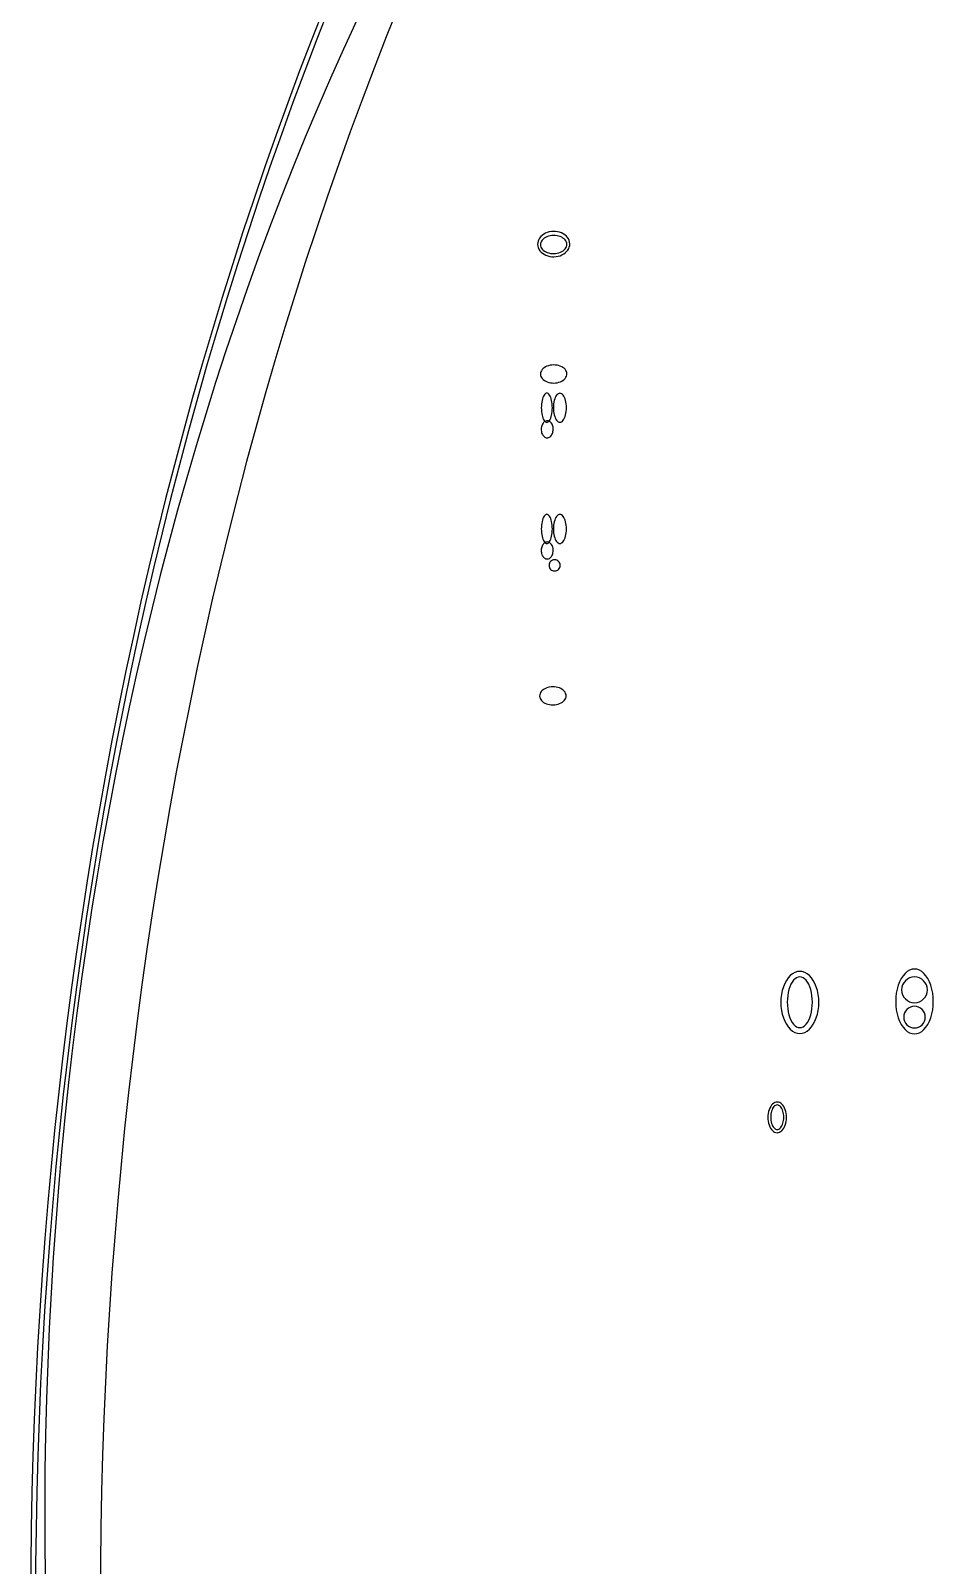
# Model space of a CAD drawing. Extents: x -1 to 217, y -22 to 302.
# Drawn here: x -1.3 to 45.3, y 141.5 to 220.8 of the extents above; entities that cross this region are included whole.
import ezdxf

# ---------------------------------------------------------------- set-up
doc = ezdxf.new("R2010")
doc.units = 0

msp = doc.modelspace()

# ---------------------------------------------------------------- linework, layer by layer
at = {"layer": 'CIRCLES'}
for p, q in [((25.477, 193.223), (25.472, 193.167)), ((25.472, 193.167), (25.477, 193.111)), ((25.494, 193.277), (25.477, 193.223)), ((25.477, 193.111), (25.494, 193.057)), ((25.52, 193.327), (25.494, 193.277)), ((25.494, 193.057), (25.52, 193.007)), ((25.556, 193.371), (25.52, 193.327)), ((25.52, 193.007), (25.556, 192.963)), ((25.6, 193.406), (25.556, 193.371)), ((25.556, 192.963), (25.6, 192.928)), ((25.65, 193.433), (25.6, 193.406)), ((25.6, 192.928), (25.65, 192.901)), ((25.704, 193.449), (25.65, 193.433)), ((25.65, 192.901), (25.704, 192.885)), ((25.76, 193.455), (25.704, 193.449)), ((25.704, 192.885), (25.76, 192.879)), ((25.816, 193.449), (25.76, 193.455)), ((25.76, 192.879), (25.816, 192.885)), ((25.87, 193.433), (25.816, 193.449)), ((25.816, 192.885), (25.87, 192.901)), ((25.92, 193.406), (25.87, 193.433)), ((25.87, 192.901), (25.92, 192.928)), ((25.963, 193.371), (25.92, 193.406)), ((25.92, 192.928), (25.963, 192.963)), ((25.999, 193.327), (25.963, 193.371)), ((25.963, 192.963), (25.999, 193.007)), ((26.026, 193.277), (25.999, 193.327)), ((25.999, 193.007), (26.026, 193.057)), ((26.042, 193.223), (26.026, 193.277)), ((26.026, 193.057), (26.042, 193.111)), ((26.048, 193.167), (26.042, 193.223)), ((26.042, 193.111), (26.048, 193.167)), ((43.712, 171.36), (43.699, 171.23)), ((43.749, 171.485), (43.712, 171.36)), ((43.811, 171.6), (43.749, 171.485)), ((43.894, 171.701), (43.811, 171.6)), ((43.995, 171.784), (43.894, 171.701)), ((44.11, 171.845), (43.995, 171.784)), ((44.235, 171.883), (44.11, 171.845)), ((44.365, 171.896), (44.235, 171.883)), ((44.495, 171.883), (44.365, 171.896)), ((44.62, 171.845), (44.495, 171.883)), ((44.736, 171.784), (44.62, 171.845)), ((44.837, 171.701), (44.736, 171.784)), ((44.92, 171.6), (44.837, 171.701)), ((44.981, 171.485), (44.92, 171.6)), ((45.019, 171.36), (44.981, 171.485)), ((45.032, 171.23), (45.019, 171.36)), ((43.699, 171.23), (43.712, 171.099)), ((43.712, 171.099), (43.749, 170.974)), ((43.749, 170.974), (43.811, 170.859)), ((43.811, 170.859), (43.894, 170.758)), ((43.894, 170.758), (43.995, 170.675)), ((43.995, 170.675), (44.11, 170.614)), ((44.11, 170.614), (44.235, 170.576)), ((44.235, 170.576), (44.365, 170.563)), ((44.365, 170.563), (44.495, 170.576)), ((44.495, 170.576), (44.62, 170.614)), ((44.62, 170.614), (44.736, 170.675)), ((44.736, 170.675), (44.837, 170.758)), ((44.837, 170.758), (44.92, 170.859)), ((44.92, 170.859), (44.981, 170.974)), ((44.981, 170.974), (45.019, 171.099)), ((45.019, 171.099), (45.032, 171.23)), ((43.817, 169.929), (43.807, 169.82)), ((43.807, 169.82), (43.817, 169.711)), ((43.849, 170.034), (43.817, 169.929)), ((43.901, 170.131), (43.849, 170.034)), ((43.97, 170.215), (43.901, 170.131)), ((44.055, 170.285), (43.97, 170.215)), ((44.151, 170.336), (44.055, 170.285)), ((44.256, 170.368), (44.151, 170.336)), ((44.365, 170.379), (44.256, 170.368)), ((44.474, 170.368), (44.365, 170.379)), ((44.579, 170.336), (44.474, 170.368)), ((44.676, 170.285), (44.579, 170.336)), ((44.76, 170.215), (44.676, 170.285)), ((44.83, 170.131), (44.76, 170.215)), ((44.882, 170.034), (44.83, 170.131)), ((44.913, 169.929), (44.882, 170.034)), ((44.924, 169.82), (44.913, 169.929)), ((44.913, 169.711), (44.924, 169.82)), ((43.817, 169.711), (43.849, 169.606)), ((43.849, 169.606), (43.901, 169.51)), ((43.901, 169.51), (43.97, 169.425)), ((43.97, 169.425), (44.055, 169.356)), ((44.055, 169.356), (44.151, 169.304)), ((44.151, 169.304), (44.256, 169.272)), ((44.256, 169.272), (44.365, 169.261)), ((44.365, 169.261), (44.474, 169.272)), ((44.474, 169.272), (44.579, 169.304)), ((44.579, 169.304), (44.676, 169.356)), ((44.676, 169.356), (44.76, 169.425)), ((44.76, 169.425), (44.83, 169.51)), ((44.83, 169.51), (44.882, 169.606)), ((44.882, 169.606), (44.913, 169.711))]:
    msp.add_line(p, q, dxfattribs=at)
at = {"layer": 'ELLIPSES'}
for p, q in [((17.709, 222.103), (17.061, 220.488)), ((13.84, 221.981), (13.203, 220.359)), ((14.109, 221.99), (13.471, 220.368)), ((15.529, 221.345), (14.844, 219.854)), ((13.203, 220.359), (12.578, 218.725)), ((13.471, 220.368), (12.846, 218.735)), ((14.844, 219.854), (14.173, 218.349)), ((17.061, 220.488), (16.426, 218.861)), ((12.578, 218.725), (11.966, 217.081)), ((12.846, 218.735), (12.233, 217.091)), ((14.173, 218.349), (13.516, 216.832)), ((16.426, 218.861), (15.804, 217.223)), ((11.966, 217.081), (11.368, 215.427)), ((12.233, 217.091), (11.634, 215.437)), ((13.516, 216.832), (12.872, 215.302)), ((15.804, 217.223), (15.195, 215.574)), ((11.368, 215.427), (10.782, 213.762)), ((11.634, 215.437), (11.047, 213.773)), ((12.872, 215.302), (12.243, 213.759)), ((15.195, 215.574), (14.599, 213.914)), ((10.782, 213.762), (10.209, 212.087)), ((11.047, 213.773), (10.474, 212.098)), ((12.243, 213.759), (11.628, 212.204)), ((14.599, 213.914), (14.016, 212.243)), ((10.209, 212.087), (9.649, 210.403)), ((10.474, 212.098), (9.913, 210.414)), ((11.628, 212.204), (11.027, 210.637)), ((14.016, 212.243), (13.447, 210.563)), ((9.649, 210.403), (9.103, 208.709)), ((9.913, 210.414), (9.366, 208.72)), ((11.027, 210.637), (10.44, 209.057)), ((13.447, 210.563), (12.891, 208.872)), ((25.116, 210.225), (25.045, 210.16)), ((25.197, 210.283), (25.116, 210.225)), ((25.286, 210.332), (25.197, 210.283)), ((25.383, 210.372), (25.286, 210.332)), ((25.486, 210.401), (25.383, 210.372)), ((25.53, 210.198), (25.445, 210.177)), ((25.593, 210.42), (25.486, 210.401)), ((25.617, 210.211), (25.53, 210.198)), ((25.701, 210.427), (25.593, 210.42)), ((25.707, 210.217), (25.617, 210.211)), ((25.81, 210.424), (25.701, 210.427)), ((25.796, 210.214), (25.707, 210.217)), ((25.885, 210.203), (25.796, 210.214)), ((25.917, 210.409), (25.81, 210.424)), ((25.97, 210.185), (25.885, 210.203)), ((26.021, 210.384), (25.917, 210.409)), ((26.12, 210.348), (26.021, 210.384)), ((26.211, 210.302), (26.12, 210.348)), ((26.294, 210.247), (26.211, 210.302)), ((26.367, 210.184), (26.294, 210.247)), ((24.886, 209.844), (24.88, 209.758)), ((24.88, 209.758), (24.889, 209.673)), ((24.906, 209.928), (24.886, 209.844)), ((24.889, 209.673), (24.912, 209.59)), ((24.939, 210.01), (24.906, 209.928)), ((24.912, 209.59), (24.948, 209.509)), ((24.986, 210.087), (24.939, 210.01)), ((24.948, 209.509), (24.998, 209.434)), ((25.045, 210.16), (24.986, 210.087)), ((24.998, 209.434), (25.06, 209.364)), ((25.033, 209.801), (25.028, 209.74)), ((25.028, 209.74), (25.034, 209.679)), ((25.049, 209.861), (25.033, 209.801)), ((25.034, 209.679), (25.053, 209.619)), ((25.077, 209.919), (25.049, 209.861)), ((25.053, 209.619), (25.082, 209.562)), ((25.116, 209.975), (25.077, 209.919)), ((25.082, 209.562), (25.123, 209.507)), ((25.165, 210.026), (25.116, 209.975)), ((25.123, 209.507), (25.173, 209.457)), ((25.224, 210.073), (25.165, 210.026)), ((25.173, 209.457), (25.233, 209.412)), ((25.291, 210.114), (25.224, 210.073)), ((25.233, 209.412), (25.301, 209.373)), ((25.365, 210.149), (25.291, 210.114)), ((25.445, 210.177), (25.365, 210.149)), ((26.051, 210.159), (25.97, 210.185)), ((26.126, 210.126), (26.051, 210.159)), ((26.194, 210.086), (26.126, 210.126)), ((26.136, 209.384), (26.203, 209.426)), ((26.253, 210.041), (26.194, 210.086)), ((26.203, 209.426), (26.261, 209.473)), ((26.304, 209.991), (26.253, 210.041)), ((26.261, 209.473), (26.311, 209.524)), ((26.344, 209.937), (26.304, 209.991)), ((26.311, 209.524), (26.349, 209.579)), ((26.374, 209.88), (26.344, 209.937)), ((26.349, 209.579), (26.377, 209.638)), ((26.429, 210.114), (26.367, 210.184)), ((26.392, 209.82), (26.374, 209.88)), ((26.377, 209.638), (26.394, 209.698)), ((26.382, 209.388), (26.441, 209.46)), ((26.399, 209.759), (26.392, 209.82)), ((26.394, 209.698), (26.399, 209.759)), ((26.478, 210.038), (26.429, 210.114)), ((26.441, 209.46), (26.488, 209.538)), ((26.515, 209.958), (26.478, 210.038)), ((26.488, 209.538), (26.521, 209.619)), ((26.538, 209.874), (26.515, 209.958)), ((26.521, 209.619), (26.541, 209.704)), ((26.546, 209.789), (26.538, 209.874)), ((26.541, 209.704), (26.546, 209.789)), ((9.103, 208.709), (8.57, 207.006)), ((9.366, 208.72), (8.832, 207.017)), ((10.44, 209.057), (9.868, 207.466)), ((12.891, 208.872), (12.348, 207.172)), ((25.06, 209.364), (25.133, 209.301)), ((25.133, 209.301), (25.216, 209.246)), ((25.216, 209.246), (25.307, 209.2)), ((25.301, 209.373), (25.376, 209.34)), ((25.307, 209.2), (25.406, 209.164)), ((25.376, 209.34), (25.457, 209.314)), ((25.406, 209.164), (25.509, 209.138)), ((25.457, 209.314), (25.542, 209.296)), ((25.509, 209.138), (25.617, 209.124)), ((25.542, 209.296), (25.63, 209.285)), ((25.617, 209.124), (25.725, 209.12)), ((25.63, 209.285), (25.72, 209.282)), ((25.72, 209.282), (25.809, 209.287)), ((25.725, 209.12), (25.834, 209.128)), ((25.809, 209.287), (25.897, 209.301)), ((25.834, 209.128), (25.941, 209.146)), ((25.897, 209.301), (25.982, 209.321)), ((25.941, 209.146), (26.043, 209.176)), ((25.982, 209.321), (26.062, 209.35)), ((26.043, 209.176), (26.14, 209.215)), ((26.062, 209.35), (26.136, 209.384)), ((26.14, 209.215), (26.23, 209.264)), ((26.23, 209.264), (26.311, 209.322)), ((26.311, 209.322), (26.382, 209.388)), ((8.832, 207.017), (8.312, 205.305)), ((9.868, 207.466), (9.31, 205.864)), ((12.348, 207.172), (11.819, 205.462)), ((8.57, 207.006), (8.05, 205.294)), ((9.31, 205.864), (8.766, 204.25)), ((11.819, 205.462), (11.304, 203.742)), ((8.05, 205.294), (7.543, 203.573)), ((8.312, 205.305), (7.805, 203.584)), ((8.766, 204.25), (8.238, 202.626)), ((7.543, 203.573), (7.05, 201.843)), ((7.805, 203.584), (7.311, 201.855)), ((11.304, 203.742), (10.802, 202.014)), ((25.033, 203.112), (25.028, 203.051)), ((25.028, 203.051), (25.034, 202.99)), ((25.049, 203.172), (25.033, 203.112)), ((25.077, 203.231), (25.049, 203.172)), ((25.116, 203.286), (25.077, 203.231)), ((25.165, 203.338), (25.116, 203.286)), ((25.224, 203.384), (25.165, 203.338)), ((25.291, 203.426), (25.224, 203.384)), ((25.365, 203.461), (25.291, 203.426)), ((25.445, 203.489), (25.365, 203.461)), ((25.53, 203.51), (25.445, 203.489)), ((25.617, 203.523), (25.53, 203.51)), ((25.707, 203.528), (25.617, 203.523)), ((25.796, 203.525), (25.707, 203.528)), ((25.885, 203.514), (25.796, 203.525)), ((25.97, 203.496), (25.885, 203.514)), ((26.051, 203.47), (25.97, 203.496)), ((26.126, 203.437), (26.051, 203.47)), ((26.194, 203.398), (26.126, 203.437)), ((26.253, 203.353), (26.194, 203.398)), ((26.304, 203.303), (26.253, 203.353)), ((26.344, 203.248), (26.304, 203.303)), ((26.374, 203.191), (26.344, 203.248)), ((26.392, 203.131), (26.374, 203.191)), ((26.399, 203.07), (26.392, 203.131)), ((26.394, 203.009), (26.399, 203.07)), ((8.238, 202.626), (7.724, 200.991)), ((25.034, 202.99), (25.053, 202.931)), ((25.053, 202.931), (25.082, 202.873)), ((25.082, 202.873), (25.123, 202.819)), ((25.123, 202.819), (25.173, 202.769)), ((25.173, 202.769), (25.233, 202.724)), ((25.233, 202.724), (25.301, 202.684)), ((25.301, 202.684), (25.376, 202.651)), ((25.376, 202.651), (25.457, 202.625)), ((25.457, 202.625), (25.542, 202.607)), ((25.542, 202.607), (25.63, 202.596)), ((25.63, 202.596), (25.72, 202.593)), ((25.72, 202.593), (25.809, 202.599)), ((25.809, 202.599), (25.897, 202.612)), ((25.897, 202.612), (25.982, 202.633)), ((25.982, 202.633), (26.062, 202.661)), ((26.062, 202.661), (26.136, 202.696)), ((26.136, 202.696), (26.203, 202.737)), ((26.203, 202.737), (26.261, 202.784)), ((26.261, 202.784), (26.311, 202.835)), ((26.311, 202.835), (26.349, 202.891)), ((26.349, 202.891), (26.377, 202.949)), ((26.377, 202.949), (26.394, 203.009)), ((7.05, 201.843), (6.571, 200.105)), ((7.311, 201.855), (6.831, 200.117)), ((10.802, 202.014), (10.314, 200.277)), ((25.082, 201.512), (25.075, 201.415)), ((25.094, 201.606), (25.082, 201.512)), ((25.11, 201.695), (25.094, 201.606)), ((25.131, 201.777), (25.11, 201.695)), ((25.156, 201.852), (25.131, 201.777)), ((25.184, 201.917), (25.156, 201.852)), ((25.215, 201.972), (25.184, 201.917)), ((25.248, 202.016), (25.215, 201.972)), ((25.284, 202.048), (25.248, 202.016)), ((25.32, 202.067), (25.284, 202.048)), ((25.358, 202.074), (25.32, 202.067)), ((25.395, 202.067), (25.358, 202.074)), ((25.432, 202.048), (25.395, 202.067)), ((25.467, 202.016), (25.432, 202.048)), ((25.5, 201.972), (25.467, 202.016)), ((25.532, 201.917), (25.5, 201.972)), ((25.56, 201.852), (25.532, 201.917)), ((25.584, 201.777), (25.56, 201.852)), ((25.605, 201.695), (25.584, 201.777)), ((25.621, 201.606), (25.605, 201.695)), ((25.633, 201.512), (25.621, 201.606)), ((25.641, 201.415), (25.633, 201.512)), ((25.711, 201.51), (25.703, 201.414)), ((25.725, 201.603), (25.711, 201.51)), ((25.745, 201.691), (25.725, 201.603)), ((25.769, 201.772), (25.745, 201.691)), ((25.798, 201.846), (25.769, 201.772)), ((25.831, 201.91), (25.798, 201.846)), ((25.867, 201.965), (25.831, 201.91)), ((25.907, 202.008), (25.867, 201.965)), ((25.948, 202.04), (25.907, 202.008)), ((25.991, 202.059), (25.948, 202.04)), ((26.035, 202.065), (25.991, 202.059)), ((26.079, 202.059), (26.035, 202.065)), ((26.122, 202.04), (26.079, 202.059)), ((26.163, 202.008), (26.122, 202.04)), ((26.203, 201.965), (26.163, 202.008)), ((26.239, 201.91), (26.203, 201.965)), ((26.272, 201.846), (26.239, 201.91)), ((26.301, 201.772), (26.272, 201.846)), ((26.325, 201.691), (26.301, 201.772)), ((26.345, 201.603), (26.325, 201.691)), ((26.359, 201.51), (26.345, 201.603)), ((26.367, 201.414), (26.359, 201.51)), ((7.724, 200.991), (7.224, 199.345)), ((25.075, 201.415), (25.072, 201.316)), ((25.072, 201.316), (25.075, 201.217)), ((25.075, 201.217), (25.082, 201.12)), ((25.082, 201.12), (25.094, 201.026)), ((25.094, 201.026), (25.11, 200.937)), ((25.11, 200.937), (25.131, 200.855)), ((25.131, 200.855), (25.156, 200.78)), ((25.156, 200.78), (25.184, 200.715)), ((25.184, 200.715), (25.215, 200.66)), ((25.5, 200.66), (25.532, 200.715)), ((25.532, 200.715), (25.56, 200.78)), ((25.56, 200.78), (25.584, 200.855)), ((25.584, 200.855), (25.605, 200.937)), ((25.605, 200.937), (25.621, 201.026)), ((25.621, 201.026), (25.633, 201.12)), ((25.633, 201.12), (25.641, 201.217)), ((25.643, 201.316), (25.641, 201.415)), ((25.641, 201.217), (25.643, 201.316)), ((25.703, 201.414), (25.7, 201.316)), ((25.7, 201.316), (25.703, 201.218)), ((25.703, 201.218), (25.711, 201.122)), ((25.711, 201.122), (25.725, 201.03)), ((25.725, 201.03), (25.745, 200.942)), ((25.745, 200.942), (25.769, 200.86)), ((25.769, 200.86), (25.798, 200.787)), ((25.798, 200.787), (25.831, 200.722)), ((25.831, 200.722), (25.867, 200.668)), ((26.203, 200.668), (26.239, 200.722)), ((26.239, 200.722), (26.272, 200.787)), ((26.272, 200.787), (26.301, 200.86)), ((26.301, 200.86), (26.325, 200.942)), ((26.325, 200.942), (26.345, 201.03)), ((26.345, 201.03), (26.359, 201.122)), ((26.359, 201.122), (26.367, 201.218)), ((26.37, 201.316), (26.367, 201.414)), ((26.367, 201.218), (26.37, 201.316)), ((6.571, 200.105), (6.105, 198.359)), ((6.831, 200.117), (6.365, 198.37)), ((10.314, 200.277), (9.84, 198.531)), ((25.071, 200.265), (25.067, 200.208)), ((25.067, 200.208), (25.069, 200.151)), ((25.069, 200.151), (25.077, 200.094)), ((25.079, 200.322), (25.071, 200.265)), ((25.077, 200.094), (25.089, 200.039)), ((25.093, 200.376), (25.079, 200.322)), ((25.089, 200.039), (25.106, 199.988)), ((25.112, 200.428), (25.093, 200.376)), ((25.106, 199.988), (25.128, 199.939)), ((25.135, 200.475), (25.112, 200.428)), ((25.128, 199.939), (25.155, 199.896)), ((25.162, 200.518), (25.135, 200.475)), ((25.155, 199.896), (25.185, 199.857)), ((25.193, 200.556), (25.162, 200.518)), ((25.227, 200.587), (25.193, 200.556)), ((25.215, 200.66), (25.248, 200.616)), ((25.264, 200.612), (25.227, 200.587)), ((25.248, 200.616), (25.284, 200.584)), ((25.302, 200.63), (25.264, 200.612)), ((25.284, 200.584), (25.32, 200.565)), ((25.342, 200.641), (25.302, 200.63)), ((25.32, 200.565), (25.358, 200.558)), ((25.383, 200.644), (25.342, 200.641)), ((25.358, 200.558), (25.395, 200.565)), ((25.423, 200.64), (25.383, 200.644)), ((25.395, 200.565), (25.432, 200.584)), ((25.463, 200.628), (25.423, 200.64)), ((25.432, 200.584), (25.467, 200.616)), ((25.501, 200.609), (25.463, 200.628)), ((25.467, 200.616), (25.5, 200.66)), ((25.537, 200.584), (25.501, 200.609)), ((25.571, 200.551), (25.537, 200.584)), ((25.562, 199.853), (25.593, 199.891)), ((25.601, 200.513), (25.571, 200.551)), ((25.593, 199.891), (25.621, 199.933)), ((25.627, 200.469), (25.601, 200.513)), ((25.621, 199.933), (25.644, 199.981)), ((25.649, 200.421), (25.627, 200.469)), ((25.644, 199.981), (25.662, 200.032)), ((25.666, 200.369), (25.649, 200.421)), ((25.662, 200.032), (25.676, 200.087)), ((25.679, 200.315), (25.666, 200.369)), ((25.676, 200.087), (25.685, 200.143)), ((25.686, 200.258), (25.679, 200.315)), ((25.685, 200.143), (25.688, 200.201)), ((25.688, 200.201), (25.686, 200.258)), ((25.867, 200.668), (25.907, 200.624)), ((25.907, 200.624), (25.948, 200.593)), ((25.948, 200.593), (25.991, 200.574)), ((25.991, 200.574), (26.035, 200.567)), ((26.035, 200.567), (26.079, 200.574)), ((26.079, 200.574), (26.122, 200.593)), ((26.122, 200.593), (26.163, 200.624)), ((26.163, 200.624), (26.203, 200.668)), ((7.224, 199.345), (6.74, 197.689)), ((25.185, 199.857), (25.218, 199.825)), ((25.218, 199.825), (25.254, 199.799)), ((25.254, 199.799), (25.292, 199.78)), ((25.292, 199.78), (25.332, 199.769)), ((25.332, 199.769), (25.372, 199.764)), ((25.372, 199.764), (25.413, 199.768)), ((25.413, 199.768), (25.453, 199.778)), ((25.453, 199.778), (25.492, 199.796)), ((25.492, 199.796), (25.528, 199.821)), ((25.528, 199.821), (25.562, 199.853)), ((6.105, 198.359), (5.653, 196.605)), ((6.365, 198.37), (5.912, 196.616)), ((9.84, 198.531), (9.38, 196.777)), ((6.74, 197.689), (6.27, 196.024)), ((9.38, 196.777), (8.934, 195.014)), ((5.653, 196.605), (5.215, 194.844)), ((5.912, 196.616), (5.473, 194.855)), ((6.27, 196.024), (5.816, 194.348)), ((25.075, 195.15), (25.072, 195.051)), ((25.082, 195.247), (25.075, 195.15)), ((25.094, 195.341), (25.082, 195.247)), ((25.11, 195.43), (25.094, 195.341)), ((25.131, 195.512), (25.11, 195.43)), ((25.156, 195.587), (25.131, 195.512)), ((25.184, 195.652), (25.156, 195.587)), ((25.215, 195.707), (25.184, 195.652)), ((25.248, 195.751), (25.215, 195.707)), ((25.284, 195.783), (25.248, 195.751)), ((25.32, 195.802), (25.284, 195.783)), ((25.358, 195.809), (25.32, 195.802)), ((25.395, 195.802), (25.358, 195.809)), ((25.432, 195.783), (25.395, 195.802)), ((25.467, 195.751), (25.432, 195.783)), ((25.5, 195.707), (25.467, 195.751)), ((25.532, 195.652), (25.5, 195.707)), ((25.56, 195.587), (25.532, 195.652)), ((25.584, 195.512), (25.56, 195.587)), ((25.605, 195.43), (25.584, 195.512)), ((25.621, 195.341), (25.605, 195.43)), ((25.633, 195.247), (25.621, 195.341)), ((25.641, 195.15), (25.633, 195.247)), ((25.643, 195.051), (25.641, 195.15)), ((25.703, 195.149), (25.7, 195.051)), ((25.711, 195.245), (25.703, 195.149)), ((25.725, 195.337), (25.711, 195.245)), ((25.745, 195.425), (25.725, 195.337)), ((25.769, 195.507), (25.745, 195.425)), ((25.798, 195.58), (25.769, 195.507)), ((25.831, 195.645), (25.798, 195.58)), ((25.867, 195.699), (25.831, 195.645)), ((25.907, 195.743), (25.867, 195.699)), ((25.948, 195.774), (25.907, 195.743)), ((25.991, 195.793), (25.948, 195.774)), ((26.035, 195.8), (25.991, 195.793)), ((26.079, 195.793), (26.035, 195.8)), ((26.122, 195.774), (26.079, 195.793)), ((26.163, 195.743), (26.122, 195.774)), ((26.203, 195.699), (26.163, 195.743)), ((26.239, 195.645), (26.203, 195.699)), ((26.272, 195.58), (26.239, 195.645)), ((26.301, 195.507), (26.272, 195.58)), ((26.325, 195.425), (26.301, 195.507)), ((26.345, 195.337), (26.325, 195.425)), ((26.359, 195.245), (26.345, 195.337)), ((26.367, 195.149), (26.359, 195.245)), ((26.37, 195.051), (26.367, 195.149)), ((5.215, 194.844), (4.79, 193.075)), ((5.473, 194.855), (5.048, 193.085)), ((5.816, 194.348), (5.377, 192.663)), ((8.934, 195.014), (8.501, 193.244)), ((25.072, 195.051), (25.075, 194.952)), ((25.075, 194.952), (25.082, 194.855)), ((25.082, 194.855), (25.094, 194.761)), ((25.094, 194.761), (25.11, 194.672)), ((25.11, 194.672), (25.131, 194.59)), ((25.131, 194.59), (25.156, 194.515)), ((25.156, 194.515), (25.184, 194.45)), ((25.184, 194.45), (25.215, 194.395)), ((25.215, 194.395), (25.248, 194.351)), ((25.264, 194.347), (25.227, 194.322)), ((25.248, 194.351), (25.284, 194.319)), ((25.302, 194.365), (25.264, 194.347)), ((25.342, 194.376), (25.302, 194.365)), ((25.383, 194.379), (25.342, 194.376)), ((25.423, 194.375), (25.383, 194.379)), ((25.463, 194.363), (25.423, 194.375)), ((25.432, 194.319), (25.467, 194.351)), ((25.501, 194.344), (25.463, 194.363)), ((25.467, 194.351), (25.5, 194.395)), ((25.5, 194.395), (25.532, 194.45)), ((25.537, 194.318), (25.501, 194.344)), ((25.532, 194.45), (25.56, 194.515)), ((25.56, 194.515), (25.584, 194.59)), ((25.584, 194.59), (25.605, 194.672)), ((25.605, 194.672), (25.621, 194.761)), ((25.621, 194.761), (25.633, 194.855)), ((25.633, 194.855), (25.641, 194.952)), ((25.641, 194.952), (25.643, 195.051)), ((25.7, 195.051), (25.703, 194.953)), ((25.703, 194.953), (25.711, 194.857)), ((25.711, 194.857), (25.725, 194.764)), ((25.725, 194.764), (25.745, 194.676)), ((25.745, 194.676), (25.769, 194.595)), ((25.769, 194.595), (25.798, 194.521)), ((25.798, 194.521), (25.831, 194.457)), ((25.831, 194.457), (25.867, 194.402)), ((25.867, 194.402), (25.907, 194.359)), ((25.907, 194.359), (25.948, 194.327)), ((25.948, 194.327), (25.991, 194.308)), ((26.079, 194.308), (26.122, 194.327)), ((26.122, 194.327), (26.163, 194.359)), ((26.163, 194.359), (26.203, 194.402)), ((26.203, 194.402), (26.239, 194.457)), ((26.239, 194.457), (26.272, 194.521)), ((26.272, 194.521), (26.301, 194.595)), ((26.301, 194.595), (26.325, 194.676)), ((26.325, 194.676), (26.345, 194.764)), ((26.345, 194.764), (26.359, 194.857)), ((26.359, 194.857), (26.367, 194.953)), ((26.367, 194.953), (26.37, 195.051)), ((25.071, 194), (25.067, 193.943)), ((25.067, 193.943), (25.069, 193.885)), ((25.069, 193.885), (25.077, 193.829)), ((25.079, 194.056), (25.071, 194)), ((25.077, 193.829), (25.089, 193.774)), ((25.093, 194.111), (25.079, 194.056)), ((25.089, 193.774), (25.106, 193.722)), ((25.112, 194.162), (25.093, 194.111)), ((25.106, 193.722), (25.128, 193.674)), ((25.135, 194.21), (25.112, 194.162)), ((25.128, 193.674), (25.155, 193.63)), ((25.162, 194.253), (25.135, 194.21)), ((25.155, 193.63), (25.185, 193.592)), ((25.193, 194.29), (25.162, 194.253)), ((25.185, 193.592), (25.218, 193.56)), ((25.227, 194.322), (25.193, 194.29)), ((25.218, 193.56), (25.254, 193.534)), ((25.254, 193.534), (25.292, 193.515)), ((25.284, 194.319), (25.32, 194.3)), ((25.32, 194.3), (25.358, 194.293)), ((25.358, 194.293), (25.395, 194.3)), ((25.395, 194.3), (25.432, 194.319)), ((25.492, 193.531), (25.528, 193.556)), ((25.528, 193.556), (25.562, 193.588)), ((25.571, 194.286), (25.537, 194.318)), ((25.562, 193.588), (25.593, 193.625)), ((25.601, 194.248), (25.571, 194.286)), ((25.593, 193.625), (25.621, 193.668)), ((25.627, 194.204), (25.601, 194.248)), ((25.621, 193.668), (25.644, 193.716)), ((25.649, 194.156), (25.627, 194.204)), ((25.644, 193.716), (25.662, 193.767)), ((25.666, 194.104), (25.649, 194.156)), ((25.662, 193.767), (25.676, 193.821)), ((25.679, 194.049), (25.666, 194.104)), ((25.676, 193.821), (25.685, 193.878)), ((25.686, 193.993), (25.679, 194.049)), ((25.685, 193.878), (25.688, 193.935)), ((25.688, 193.935), (25.686, 193.993)), ((25.991, 194.308), (26.035, 194.302)), ((26.035, 194.302), (26.079, 194.308)), ((4.79, 193.075), (4.379, 191.298)), ((5.048, 193.085), (4.636, 191.309)), ((8.501, 193.244), (8.083, 191.467)), ((25.292, 193.515), (25.332, 193.503)), ((25.332, 193.503), (25.372, 193.499)), ((25.372, 193.499), (25.413, 193.502)), ((25.413, 193.502), (25.453, 193.513)), ((25.453, 193.513), (25.492, 193.531)), ((5.377, 192.663), (4.952, 190.969)), ((4.379, 191.298), (3.983, 189.515)), ((4.636, 191.309), (4.239, 189.526)), ((8.083, 191.467), (7.679, 189.682)), ((4.952, 190.969), (4.543, 189.266)), ((7.679, 189.682), (7.289, 187.889)), ((3.983, 189.515), (3.6, 187.725)), ((4.239, 189.526), (3.856, 187.736)), ((4.543, 189.266), (4.15, 187.555)), ((3.6, 187.725), (3.231, 185.929)), ((3.856, 187.736), (3.486, 185.939)), ((4.15, 187.555), (3.771, 185.835)), ((7.289, 187.889), (6.913, 186.09)), ((24.99, 186.475), (24.985, 186.414)), ((24.985, 186.414), (24.992, 186.353)), ((25.007, 186.535), (24.99, 186.475)), ((25.035, 186.594), (25.007, 186.535)), ((25.074, 186.649), (25.035, 186.594)), ((25.123, 186.701), (25.074, 186.649)), ((25.182, 186.747), (25.123, 186.701)), ((25.248, 186.789), (25.182, 186.747)), ((25.323, 186.824), (25.248, 186.789)), ((25.403, 186.852), (25.323, 186.824)), ((25.487, 186.873), (25.403, 186.852)), ((25.575, 186.886), (25.487, 186.873)), ((25.665, 186.891), (25.575, 186.886)), ((25.754, 186.888), (25.665, 186.891)), ((25.842, 186.877), (25.754, 186.888)), ((25.927, 186.859), (25.842, 186.877)), ((26.008, 186.833), (25.927, 186.859)), ((26.083, 186.8), (26.008, 186.833)), ((26.151, 186.761), (26.083, 186.8)), ((26.211, 186.716), (26.151, 186.761)), ((26.262, 186.666), (26.211, 186.716)), ((26.302, 186.611), (26.262, 186.666)), ((26.332, 186.554), (26.302, 186.611)), ((26.35, 186.494), (26.332, 186.554)), ((26.357, 186.433), (26.35, 186.494)), ((26.352, 186.372), (26.357, 186.433)), ((3.231, 185.929), (2.876, 184.126)), ((3.486, 185.939), (3.131, 184.136)), ((3.771, 185.835), (3.408, 184.107)), ((6.913, 186.09), (6.552, 184.285)), ((24.992, 186.353), (25.01, 186.294)), ((25.01, 186.294), (25.04, 186.236)), ((25.04, 186.236), (25.08, 186.182)), ((25.08, 186.182), (25.131, 186.132)), ((25.131, 186.132), (25.191, 186.087)), ((25.191, 186.087), (25.259, 186.047)), ((25.259, 186.047), (25.334, 186.014)), ((25.334, 186.014), (25.415, 185.988)), ((25.415, 185.988), (25.5, 185.97)), ((25.5, 185.97), (25.588, 185.959)), ((25.588, 185.959), (25.678, 185.956)), ((25.678, 185.956), (25.767, 185.962)), ((25.767, 185.962), (25.855, 185.975)), ((25.855, 185.975), (25.94, 185.996)), ((25.94, 185.996), (26.02, 186.024)), ((26.02, 186.024), (26.094, 186.059)), ((26.094, 186.059), (26.161, 186.1)), ((26.161, 186.1), (26.219, 186.147)), ((26.219, 186.147), (26.268, 186.198)), ((26.268, 186.198), (26.307, 186.254)), ((26.307, 186.254), (26.335, 186.312)), ((26.335, 186.312), (26.352, 186.372)), ((2.876, 184.126), (2.536, 182.318)), ((3.131, 184.136), (2.79, 182.327)), ((3.408, 184.107), (3.061, 182.371)), ((6.552, 184.285), (6.205, 182.473)), ((6.205, 182.473), (5.872, 180.655)), ((2.536, 182.318), (2.209, 180.504)), ((2.79, 182.327), (2.463, 180.513)), ((3.061, 182.371), (2.728, 180.627)), ((2.209, 180.504), (1.897, 178.684)), ((2.463, 180.513), (2.15, 178.692)), ((2.728, 180.627), (2.412, 178.876)), ((5.872, 180.655), (5.554, 178.831)), ((1.897, 178.684), (1.599, 176.859)), ((2.15, 178.692), (1.852, 176.867)), ((2.412, 178.876), (2.111, 177.118)), ((5.554, 178.831), (5.25, 177.002)), ((2.111, 177.118), (1.826, 175.353)), ((5.25, 177.002), (4.961, 175.168)), ((1.599, 176.859), (1.315, 175.029)), ((1.852, 176.867), (1.568, 175.037)), ((1.826, 175.353), (1.556, 173.582)), ((1.315, 175.029), (1.046, 173.194)), ((1.568, 175.037), (1.298, 173.201)), ((4.961, 175.168), (4.687, 173.328)), ((1.046, 173.194), (0.79, 171.355)), ((1.298, 173.201), (1.043, 171.362)), ((1.556, 173.582), (1.302, 171.804)), ((4.687, 173.328), (4.427, 171.484)), ((38.183, 172.13), (38.061, 172.063)), ((38.309, 172.171), (38.183, 172.13)), ((38.437, 172.185), (38.309, 172.171)), ((38.566, 172.171), (38.437, 172.185)), ((38.692, 172.13), (38.566, 172.171)), ((38.814, 172.063), (38.692, 172.13)), ((43.993, 172.178), (43.879, 172.081)), ((44.114, 172.249), (43.993, 172.178)), ((44.238, 172.292), (44.114, 172.249)), ((44.365, 172.306), (44.238, 172.292)), ((44.492, 172.292), (44.365, 172.306)), ((44.617, 172.249), (44.492, 172.292)), ((44.737, 172.178), (44.617, 172.249)), ((44.852, 172.081), (44.737, 172.178)), ((0.79, 171.355), (0.55, 169.511)), ((1.043, 171.362), (0.802, 169.518)), ((1.302, 171.804), (1.064, 170.021)), ((4.427, 171.484), (4.181, 169.635)), ((37.586, 171.383), (37.529, 171.195)), ((37.657, 171.557), (37.586, 171.383)), ((37.742, 171.715), (37.657, 171.557)), ((37.839, 171.853), (37.742, 171.715)), ((37.946, 171.97), (37.839, 171.853)), ((37.925, 171.387), (37.877, 171.245)), ((37.98, 171.516), (37.925, 171.387)), ((38.061, 172.063), (37.946, 171.97)), ((38.044, 171.629), (37.98, 171.516)), ((38.115, 171.725), (38.044, 171.629)), ((38.191, 171.8), (38.115, 171.725)), ((38.271, 171.856), (38.191, 171.8)), ((38.354, 171.889), (38.271, 171.856)), ((38.439, 171.9), (38.354, 171.889)), ((38.523, 171.889), (38.439, 171.9)), ((38.606, 171.856), (38.523, 171.889)), ((38.687, 171.8), (38.606, 171.856)), ((38.763, 171.725), (38.687, 171.8)), ((38.833, 171.629), (38.763, 171.725)), ((38.929, 171.97), (38.814, 172.063)), ((38.897, 171.516), (38.833, 171.629)), ((38.953, 171.387), (38.897, 171.516)), ((39.036, 171.854), (38.929, 171.97)), ((39, 171.245), (38.953, 171.387)), ((39.133, 171.715), (39.036, 171.854)), ((39.218, 171.558), (39.133, 171.715)), ((39.289, 171.383), (39.218, 171.558)), ((39.346, 171.195), (39.289, 171.383)), ((43.523, 171.468), (43.467, 171.271)), ((43.594, 171.65), (43.523, 171.468)), ((43.678, 171.815), (43.594, 171.65)), ((43.773, 171.96), (43.678, 171.815)), ((43.879, 172.081), (43.773, 171.96)), ((44.957, 171.96), (44.852, 172.081)), ((45.053, 171.815), (44.957, 171.96)), ((45.137, 171.65), (45.053, 171.815)), ((45.207, 171.468), (45.137, 171.65)), ((45.264, 171.271), (45.207, 171.468)), ((37.463, 170.791), (37.454, 170.582)), ((37.454, 170.582), (37.463, 170.372)), ((37.488, 170.996), (37.463, 170.791)), ((37.529, 171.195), (37.488, 170.996)), ((37.796, 170.76), (37.791, 170.589)), ((37.791, 170.589), (37.796, 170.418)), ((37.813, 170.929), (37.796, 170.76)), ((37.84, 171.091), (37.813, 170.929)), ((37.877, 171.245), (37.84, 171.091)), ((39.037, 171.091), (39, 171.245)), ((39.065, 170.929), (39.037, 171.091)), ((39.081, 170.76), (39.065, 170.929)), ((39.087, 170.589), (39.081, 170.76)), ((39.081, 170.418), (39.087, 170.589)), ((39.388, 170.997), (39.346, 171.195)), ((39.413, 170.791), (39.388, 170.997)), ((39.421, 170.582), (39.413, 170.791)), ((39.413, 170.373), (39.421, 170.582)), ((43.401, 170.849), (43.393, 170.63)), ((43.393, 170.63), (43.401, 170.411)), ((43.426, 171.064), (43.401, 170.849)), ((43.467, 171.271), (43.426, 171.064)), ((45.305, 171.064), (45.264, 171.271)), ((45.329, 170.849), (45.305, 171.064)), ((45.338, 170.63), (45.329, 170.849)), ((45.329, 170.411), (45.338, 170.63)), ((1.064, 170.021), (0.842, 168.231)), ((37.463, 170.372), (37.488, 170.167)), ((37.488, 170.167), (37.529, 169.968)), ((37.529, 169.968), (37.586, 169.78)), ((37.586, 169.78), (37.658, 169.606)), ((37.796, 170.418), (37.813, 170.25)), ((37.813, 170.25), (37.84, 170.087)), ((37.84, 170.087), (37.877, 169.934)), ((37.877, 169.934), (37.925, 169.791)), ((37.925, 169.791), (37.98, 169.662)), ((38.897, 169.662), (38.953, 169.791)), ((38.953, 169.791), (39, 169.934)), ((39, 169.934), (39.037, 170.087)), ((39.037, 170.087), (39.065, 170.25)), ((39.065, 170.25), (39.081, 170.418)), ((39.218, 169.606), (39.29, 169.78)), ((39.29, 169.78), (39.346, 169.968)), ((39.346, 169.968), (39.388, 170.167)), ((39.388, 170.167), (39.413, 170.373)), ((43.401, 170.411), (43.426, 170.196)), ((43.426, 170.196), (43.467, 169.989)), ((43.467, 169.989), (43.523, 169.792)), ((43.523, 169.792), (43.594, 169.61)), ((45.137, 169.61), (45.207, 169.792)), ((45.207, 169.792), (45.264, 169.989)), ((45.264, 169.989), (45.305, 170.196)), ((45.305, 170.196), (45.329, 170.411)), ((0.55, 169.511), (0.323, 167.664)), ((0.802, 169.518), (0.575, 167.67)), ((4.181, 169.635), (3.951, 167.782)), ((37.658, 169.606), (37.743, 169.448)), ((37.743, 169.448), (37.839, 169.31)), ((37.839, 169.31), (37.946, 169.193)), ((37.946, 169.193), (38.062, 169.101)), ((37.98, 169.662), (38.044, 169.549)), ((38.044, 169.549), (38.115, 169.454)), ((38.062, 169.101), (38.183, 169.033)), ((38.115, 169.454), (38.191, 169.378)), ((38.183, 169.033), (38.31, 168.992)), ((38.191, 169.378), (38.271, 169.323)), ((38.271, 169.323), (38.354, 169.289)), ((38.31, 168.992), (38.438, 168.979)), ((38.354, 169.289), (38.439, 169.278)), ((38.438, 168.979), (38.566, 168.992)), ((38.439, 169.278), (38.523, 169.289)), ((38.523, 169.289), (38.606, 169.323)), ((38.566, 168.992), (38.693, 169.033)), ((38.606, 169.323), (38.687, 169.378)), ((38.687, 169.378), (38.763, 169.454)), ((38.693, 169.033), (38.814, 169.101)), ((38.763, 169.454), (38.833, 169.549)), ((38.814, 169.101), (38.93, 169.194)), ((38.833, 169.549), (38.897, 169.662)), ((38.93, 169.194), (39.037, 169.31)), ((39.037, 169.31), (39.133, 169.448)), ((39.133, 169.448), (39.218, 169.606)), ((43.594, 169.61), (43.678, 169.445)), ((43.678, 169.445), (43.773, 169.301)), ((43.773, 169.301), (43.879, 169.179)), ((43.879, 169.179), (43.993, 169.082)), ((43.993, 169.082), (44.114, 169.012)), ((44.114, 169.012), (44.238, 168.969)), ((44.238, 168.969), (44.365, 168.954)), ((44.365, 168.954), (44.492, 168.969)), ((44.492, 168.969), (44.617, 169.012)), ((44.617, 169.012), (44.737, 169.082)), ((44.737, 169.082), (44.852, 169.179)), ((44.852, 169.179), (44.957, 169.301)), ((44.957, 169.301), (45.053, 169.445)), ((45.053, 169.445), (45.137, 169.61)), ((0.842, 168.231), (0.635, 166.436)), ((0.323, 167.664), (0.112, 165.812)), ((0.575, 167.67), (0.363, 165.818)), ((3.951, 167.782), (3.735, 165.925)), ((0.112, 165.812), (-0.086, 163.957)), ((0.363, 165.818), (0.165, 163.963)), ((0.635, 166.436), (0.444, 164.636)), ((3.735, 165.925), (3.534, 164.064)), ((36.852, 165.036), (36.823, 164.944)), ((36.887, 165.122), (36.852, 165.036)), ((36.93, 165.2), (36.887, 165.122)), ((36.977, 165.268), (36.93, 165.2)), ((36.999, 165.03), (36.975, 164.961)), ((37.03, 165.325), (36.977, 165.268)), ((37.027, 165.093), (36.999, 165.03)), ((37.06, 165.147), (37.027, 165.093)), ((37.087, 165.37), (37.03, 165.325)), ((37.097, 165.194), (37.06, 165.147)), ((37.147, 165.403), (37.087, 165.37)), ((37.136, 165.23), (37.097, 165.194)), ((37.178, 165.257), (37.136, 165.23)), ((37.209, 165.423), (37.147, 165.403)), ((37.221, 165.274), (37.178, 165.257)), ((37.272, 165.429), (37.209, 165.423)), ((37.265, 165.279), (37.221, 165.274)), ((37.31, 165.274), (37.265, 165.279)), ((37.335, 165.422), (37.272, 165.429)), ((37.353, 165.258), (37.31, 165.274)), ((37.396, 165.401), (37.335, 165.422)), ((37.395, 165.232), (37.353, 165.258)), ((37.435, 165.196), (37.395, 165.232)), ((37.456, 165.367), (37.396, 165.401)), ((37.472, 165.15), (37.435, 165.196)), ((37.512, 165.321), (37.456, 165.367)), ((37.506, 165.095), (37.472, 165.15)), ((37.535, 165.033), (37.506, 165.095)), ((37.564, 165.263), (37.512, 165.321)), ((37.56, 164.965), (37.535, 165.033)), ((37.611, 165.195), (37.564, 165.263)), ((37.652, 165.116), (37.611, 165.195)), ((37.686, 165.03), (37.652, 165.116)), ((37.713, 164.937), (37.686, 165.03)), ((0.444, 164.636), (0.27, 162.832)), ((36.789, 164.744), (36.784, 164.641)), ((36.784, 164.641), (36.788, 164.538)), ((36.788, 164.538), (36.799, 164.436)), ((36.802, 164.846), (36.789, 164.744)), ((36.799, 164.436), (36.819, 164.338)), ((36.823, 164.944), (36.802, 164.846)), ((36.819, 164.338), (36.846, 164.245)), ((36.846, 164.245), (36.88, 164.158)), ((36.934, 164.727), (36.931, 164.645)), ((36.931, 164.645), (36.934, 164.562)), ((36.942, 164.809), (36.934, 164.727)), ((36.934, 164.562), (36.944, 164.481)), ((36.955, 164.887), (36.942, 164.809)), ((36.944, 164.481), (36.958, 164.403)), ((36.975, 164.961), (36.955, 164.887)), ((36.958, 164.403), (36.978, 164.329)), ((36.978, 164.329), (37.003, 164.26)), ((37.003, 164.26), (37.033, 164.198)), ((37.033, 164.198), (37.066, 164.144)), ((37.478, 164.146), (37.511, 164.201)), ((37.511, 164.201), (37.54, 164.263)), ((37.54, 164.263), (37.564, 164.332)), ((37.58, 164.891), (37.56, 164.965)), ((37.564, 164.332), (37.583, 164.407)), ((37.595, 164.812), (37.58, 164.891)), ((37.583, 164.407), (37.597, 164.485)), ((37.604, 164.731), (37.595, 164.812)), ((37.597, 164.485), (37.605, 164.566)), ((37.607, 164.649), (37.604, 164.731)), ((37.605, 164.566), (37.607, 164.649)), ((37.644, 164.153), (37.68, 164.238)), ((37.68, 164.238), (37.709, 164.331)), ((37.709, 164.331), (37.73, 164.429)), ((37.733, 164.839), (37.713, 164.937)), ((37.73, 164.429), (37.743, 164.53)), ((37.744, 164.737), (37.733, 164.839)), ((37.743, 164.53), (37.748, 164.634)), ((37.748, 164.634), (37.744, 164.737)), ((-0.086, 163.957), (-0.268, 162.099)), ((0.165, 163.963), (-0.018, 162.104)), ((3.534, 164.064), (3.347, 162.2)), ((36.88, 164.158), (36.921, 164.08)), ((36.921, 164.08), (36.968, 164.012)), ((36.968, 164.012), (37.02, 163.954)), ((37.02, 163.954), (37.076, 163.907)), ((37.066, 164.144), (37.103, 164.098)), ((37.076, 163.907), (37.135, 163.874)), ((37.103, 164.098), (37.143, 164.062)), ((37.135, 163.874), (37.197, 163.853)), ((37.143, 164.062), (37.185, 164.035)), ((37.185, 164.035), (37.229, 164.019)), ((37.197, 163.853), (37.26, 163.846)), ((37.229, 164.019), (37.273, 164.014)), ((37.26, 163.846), (37.323, 163.852)), ((37.273, 164.014), (37.317, 164.02)), ((37.317, 164.02), (37.36, 164.036)), ((37.323, 163.852), (37.385, 163.872)), ((37.36, 164.036), (37.402, 164.063)), ((37.385, 163.872), (37.445, 163.905)), ((37.402, 164.063), (37.441, 164.1)), ((37.441, 164.1), (37.478, 164.146)), ((37.445, 163.905), (37.502, 163.95)), ((37.502, 163.95), (37.554, 164.007)), ((37.554, 164.007), (37.602, 164.075)), ((37.602, 164.075), (37.644, 164.153)), ((0.27, 162.832), (0.111, 161.022)), ((-0.268, 162.099), (-0.437, 160.238)), ((-0.018, 162.104), (-0.186, 160.242)), ((3.347, 162.2), (3.176, 160.332)), ((0.111, 161.022), (-0.032, 159.208)), ((-0.437, 160.238), (-0.59, 158.374)), ((-0.186, 160.242), (-0.34, 158.378)), ((3.176, 160.332), (3.019, 158.462)), ((-0.032, 159.208), (-0.159, 157.39)), ((-0.59, 158.374), (-0.73, 156.508)), ((-0.34, 158.378), (-0.48, 156.511)), ((3.019, 158.462), (2.877, 156.589)), ((-0.159, 157.39), (-0.27, 155.569)), ((-0.73, 156.508), (-0.854, 154.639)), ((-0.48, 156.511), (-0.604, 154.642)), ((2.877, 156.589), (2.75, 154.713)), ((-0.27, 155.569), (-0.365, 153.743)), ((2.75, 154.713), (2.638, 152.836)), ((-0.854, 154.639), (-0.964, 152.768)), ((-0.604, 154.642), (-0.714, 152.77)), ((-0.365, 153.743), (-0.444, 151.915)), ((-0.964, 152.768), (-1.059, 150.896)), ((-0.714, 152.77), (-0.81, 150.897)), ((2.638, 152.836), (2.541, 150.956)), ((-0.444, 151.915), (-0.507, 150.083)), ((-1.059, 150.896), (-1.14, 149.022)), ((-0.81, 150.897), (-0.891, 149.023)), ((2.541, 150.956), (2.458, 149.075)), ((-0.507, 150.083), (-0.553, 148.249)), ((-1.14, 149.022), (-1.206, 147.147)), ((-0.891, 149.023), (-0.957, 147.147)), ((2.458, 149.075), (2.391, 147.193)), ((-0.553, 148.249), (-0.584, 146.413)), ((-1.206, 147.147), (-1.257, 145.271)), ((-0.957, 147.147), (-1.008, 145.27)), ((2.391, 147.193), (2.339, 145.309)), ((-0.584, 146.413), (-0.599, 144.574)), ((-1.257, 145.271), (-1.294, 143.394)), ((-1.008, 145.27), (-1.045, 143.393)), ((2.339, 145.309), (2.301, 143.425)), ((-0.599, 144.574), (-0.598, 142.734)), ((-1.294, 143.394), (-1.316, 141.516)), ((-1.045, 143.393), (-1.067, 141.515)), ((2.301, 143.425), (2.279, 141.54)), ((-0.598, 142.734), (-0.58, 140.891)), ((-1.316, 141.516), (-1.323, 139.638)), ((-1.067, 141.515), (-1.074, 139.636)), ((2.279, 141.54), (2.271, 139.655))]:
    msp.add_line(p, q, dxfattribs=at)

doc.saveas('drawing.dxf')
